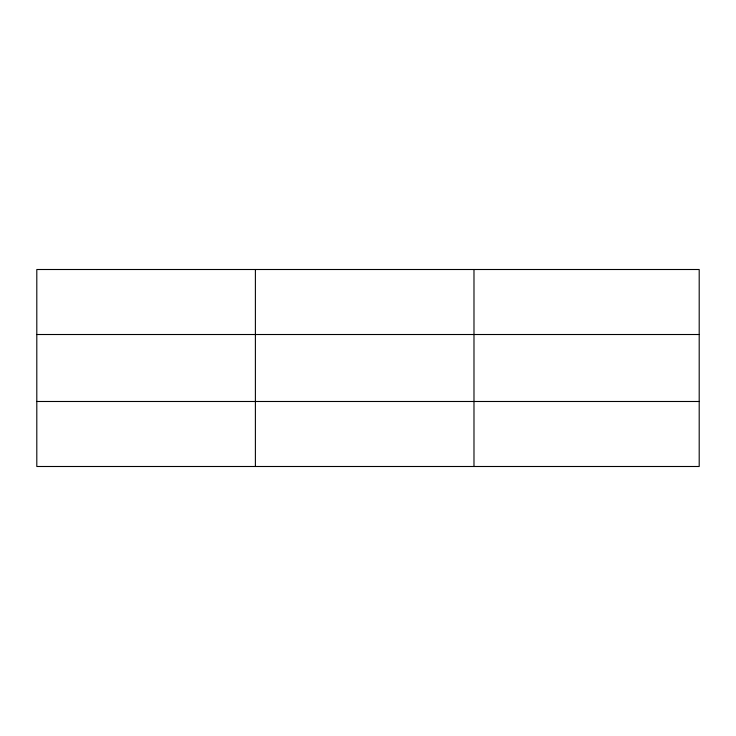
<?xml version="1.0" encoding="UTF-8"?>
<svg xmlns="http://www.w3.org/2000/svg" width="736" height="736" viewBox="0 0 736 736"><rect width="100%" height="100%" fill="white"/><g stroke="black" fill="none" stroke-linecap="round" stroke-linejoin="round"><path stroke-width="1.1" d="M255.392 466.495L255.392 269.505M473.984 466.495L473.984 269.505M699.2 334.512L699.2 269.505L36.8 269.505L36.8 466.495L699.2 466.495L699.2 334.512L36.8 334.512M36.8 401.488L699.2 401.488"/></g></svg>
